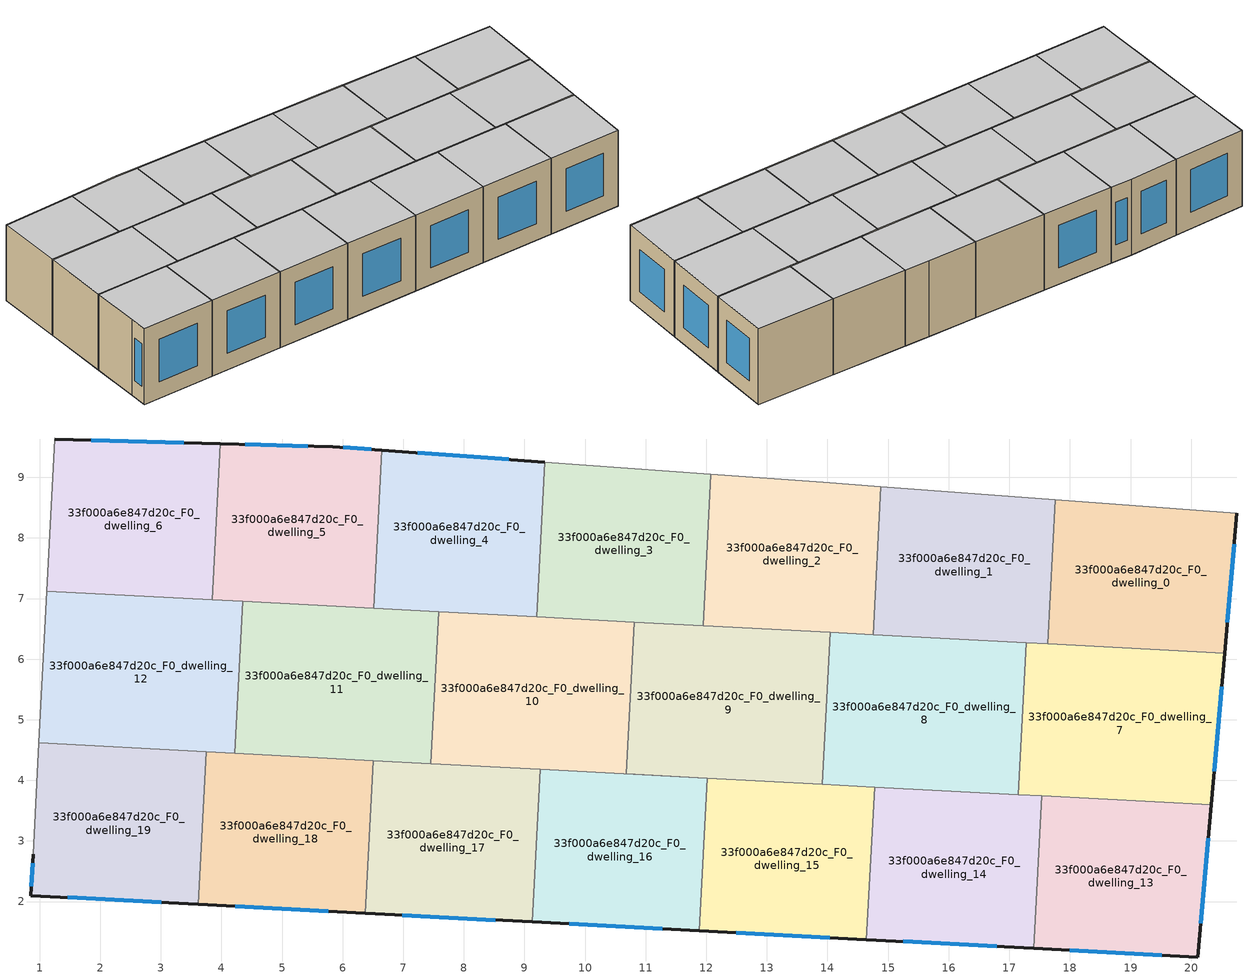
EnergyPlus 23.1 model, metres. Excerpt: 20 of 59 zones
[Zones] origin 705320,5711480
33f000a6e847d20c_F0_dwelling_0
 floor ground (EU_floor_Construction): 20.55,6.1 20.75,8.41 17.76,8.63 17.63,6.25 z0
 wall outside (EU_wall_Construction): 20.75,8.41 20.55,6.1 z0:3
 wall to 33f000a6e847d20c_F0_dwelling_1 (EU_wall_Construction): 17.63,6.25 17.76,8.63 z0:3
 wall adiabatic (EU_wall_Construction): 17.76,8.63 20.75,8.41 z0:3
 wall to 33f000a6e847d20c_F0_dwelling_7 (EU_wall_Construction): 20.55,6.1 17.63,6.25 z0:3
 window (EU_Window_Construction): 20.71,7.9 20.6,6.61 z0.66:2.34
 ceiling to 33f000a6e847d20c_F1_dwelling_0 (EU_floor_Construction): 20.75,8.41 20.55,6.1 17.63,6.25 17.76,8.63 z3
33f000a6e847d20c_F0_dwelling_1
 floor ground (EU_floor_Construction): 17.63,6.25 17.76,8.63 14.88,8.85 14.75,6.41 z0
 wall to 33f000a6e847d20c_F0_dwelling_2 (EU_wall_Construction): 14.75,6.41 14.88,8.85 z0:3
 wall adiabatic (EU_wall_Construction): 14.88,8.85 17.76,8.63 z0:3
 wall to 33f000a6e847d20c_F0_dwelling_8 (EU_wall_Construction): 17.28,6.27 14.75,6.41 z0:3
 wall to 33f000a6e847d20c_F0_dwelling_7 (EU_wall_Construction): 17.63,6.25 17.28,6.27 z0:3
 ceiling to 33f000a6e847d20c_F1_dwelling_1 (EU_floor_Construction): 17.76,8.63 17.63,6.25 14.75,6.41 14.88,8.85 z3
33f000a6e847d20c_F0_dwelling_10
 floor ground (EU_floor_Construction): 12.02,4.04 10.68,4.11 10.81,6.61 7.58,6.78 7.45,4.28 z0
 wall to 33f000a6e847d20c_F0_dwelling_11 (EU_wall_Construction): 7.45,4.28 7.58,6.78 z0:3
 wall to 33f000a6e847d20c_F0_dwelling_9 (EU_wall_Construction): 10.81,6.61 10.68,4.11 12.02,4.04 z0:3
 wall to 33f000a6e847d20c_F0_dwelling_4 (EU_wall_Construction): 7.58,6.78 9.2,6.7 z0:3
 wall to 33f000a6e847d20c_F0_dwelling_16 (EU_wall_Construction): 12.02,4.04 9.26,4.18 z0:3
 wall to 33f000a6e847d20c_F0_dwelling_17 (EU_wall_Construction): 9.26,4.18 7.45,4.28 z0:3
 wall to 33f000a6e847d20c_F0_dwelling_3 (EU_wall_Construction): 9.2,6.7 10.81,6.61 z0:3
 ceiling to 33f000a6e847d20c_F1_dwelling_10 (EU_floor_Construction): 10.81,6.61 10.68,4.11 12.02,4.04 7.45,4.28 7.58,6.78 z3
33f000a6e847d20c_F0_dwelling_11
 floor ground (EU_floor_Construction): 7.45,4.28 7.58,6.78 4.35,6.95 4.22,4.45 z0
 wall to 33f000a6e847d20c_F0_dwelling_12 (EU_wall_Construction): 4.22,4.45 4.35,6.95 z0:3
 wall to 33f000a6e847d20c_F0_dwelling_5 (EU_wall_Construction): 4.35,6.95 6.51,6.84 z0:3
 wall to 33f000a6e847d20c_F0_dwelling_18 (EU_wall_Construction): 6.5,4.33 4.22,4.45 z0:3
 wall to 33f000a6e847d20c_F0_dwelling_4 (EU_wall_Construction): 6.51,6.84 7.58,6.78 z0:3
 wall to 33f000a6e847d20c_F0_dwelling_17 (EU_wall_Construction): 7.45,4.28 6.5,4.33 z0:3
 ceiling to 33f000a6e847d20c_F1_dwelling_11 (EU_floor_Construction): 7.58,6.78 7.45,4.28 4.22,4.45 4.35,6.95 z3
33f000a6e847d20c_F0_dwelling_12
 floor ground (EU_floor_Construction): 4.22,4.45 4.35,6.95 1.12,7.12 0.99,4.62 z0
 wall adiabatic (EU_wall_Construction): 0.99,4.62 1.12,7.12 z0:3
 wall to 33f000a6e847d20c_F0_dwelling_6 (EU_wall_Construction): 1.12,7.12 3.85,6.98 z0:3
 wall to 33f000a6e847d20c_F0_dwelling_19 (EU_wall_Construction): 3.75,4.47 0.99,4.62 z0:3
 wall to 33f000a6e847d20c_F0_dwelling_5 (EU_wall_Construction): 3.85,6.98 4.35,6.95 z0:3
 wall to 33f000a6e847d20c_F0_dwelling_18 (EU_wall_Construction): 4.22,4.45 3.75,4.47 z0:3
 ceiling to 33f000a6e847d20c_F1_dwelling_12 (EU_floor_Construction): 4.35,6.95 4.22,4.45 0.99,4.62 1.12,7.12 z3
33f000a6e847d20c_F0_dwelling_13
 floor ground (EU_floor_Construction): 20.11,1.08 20.33,3.6 17.53,3.75 17.4,1.23 z0
 wall outside (EU_wall_Construction): 20.33,3.6 20.11,1.08 17.4,1.23 z0:3
 wall to 33f000a6e847d20c_F0_dwelling_14 (EU_wall_Construction): 17.4,1.23 17.53,3.75 z0:3
 wall to 33f000a6e847d20c_F0_dwelling_7 (EU_wall_Construction): 17.53,3.75 20.33,3.6 z0:3
 window (EU_Window_Construction): 20.28,3.04 20.16,1.64 / 19.51,1.12 18,1.2 z0.66:2.34
 ceiling to 33f000a6e847d20c_F1_dwelling_13 (EU_floor_Construction): 20.33,3.6 20.11,1.08 17.4,1.23 17.53,3.75 z3
33f000a6e847d20c_F0_dwelling_14
 floor ground (EU_floor_Construction): 17.4,1.23 17.53,3.75 14.78,3.89 14.64,1.37 z0
 wall outside (EU_wall_Construction): 17.4,1.23 14.64,1.37 z0:3
 wall to 33f000a6e847d20c_F0_dwelling_15 (EU_wall_Construction): 14.64,1.37 14.78,3.89 z0:3
 wall to 33f000a6e847d20c_F0_dwelling_8 (EU_wall_Construction): 14.78,3.89 17.15,3.77 z0:3
 wall to 33f000a6e847d20c_F0_dwelling_7 (EU_wall_Construction): 17.15,3.76 17.53,3.74 z0:3
 window (EU_Window_Construction): 16.79,1.26 15.25,1.34 z0.66:2.34
 ceiling to 33f000a6e847d20c_F1_dwelling_14 (EU_floor_Construction): 17.53,3.75 17.4,1.23 14.64,1.37 14.78,3.89 z3
33f000a6e847d20c_F0_dwelling_15
 floor ground (EU_floor_Construction): 14.64,1.37 14.78,3.89 12.02,4.04 11.89,1.52 z0
 wall outside (EU_wall_Construction): 14.64,1.37 11.89,1.52 z0:3
 wall to 33f000a6e847d20c_F0_dwelling_16 (EU_wall_Construction): 11.89,1.52 12.02,4.04 z0:3
 wall to 33f000a6e847d20c_F0_dwelling_9 (EU_wall_Construction): 12.02,4.03 13.91,3.94 z0:3
 wall to 33f000a6e847d20c_F0_dwelling_8 (EU_wall_Construction): 13.91,3.93 14.78,3.89 z0:3
 window (EU_Window_Construction): 14.03,1.41 12.5,1.49 z0.66:2.34
 ceiling to 33f000a6e847d20c_F1_dwelling_15 (EU_floor_Construction): 14.78,3.89 14.64,1.37 11.89,1.52 12.02,4.04 z3
33f000a6e847d20c_F0_dwelling_16
 floor ground (EU_floor_Construction): 11.89,1.52 12.02,4.04 9.26,4.18 9.13,1.66 z0
 wall outside (EU_wall_Construction): 11.89,1.52 9.13,1.66 z0:3
 wall to 33f000a6e847d20c_F0_dwelling_17 (EU_wall_Construction): 9.13,1.66 9.26,4.18 z0:3
 window (EU_Window_Construction): 11.28,1.55 9.74,1.63 z0.66:2.34
 ceiling to 33f000a6e847d20c_F1_dwelling_16 (EU_floor_Construction): 12.02,4.04 11.89,1.52 9.13,1.66 9.26,4.18 z3
33f000a6e847d20c_F0_dwelling_17
 floor ground (EU_floor_Construction): 9.13,1.66 9.26,4.18 6.5,4.33 6.37,1.81 z0
 wall outside (EU_wall_Construction): 9.13,1.66 6.37,1.81 z0:3
 wall to 33f000a6e847d20c_F0_dwelling_18 (EU_wall_Construction): 6.37,1.81 6.5,4.33 z0:3
 window (EU_Window_Construction): 8.52,1.7 6.98,1.78 z0.66:2.34
 ceiling to 33f000a6e847d20c_F1_dwelling_17 (EU_floor_Construction): 9.26,4.18 9.13,1.66 6.37,1.81 6.5,4.33 z3
33f000a6e847d20c_F0_dwelling_18
 floor ground (EU_floor_Construction): 6.37,1.81 6.5,4.33 3.75,4.47 3.61,1.95 z0
 wall outside (EU_wall_Construction): 6.37,1.81 3.61,1.95 z0:3
 wall to 33f000a6e847d20c_F0_dwelling_19 (EU_wall_Construction): 3.61,1.95 3.75,4.47 z0:3
 window (EU_Window_Construction): 5.76,1.84 4.22,1.92 z0.66:2.34
 ceiling to 33f000a6e847d20c_F1_dwelling_18 (EU_floor_Construction): 6.5,4.33 6.37,1.81 3.61,1.95 3.75,4.47 z3
33f000a6e847d20c_F0_dwelling_19
 floor ground (EU_floor_Construction): 3.61,1.95 3.75,4.47 0.99,4.62 0.9,2.78 0.85,2.1 z0
 wall outside (EU_wall_Construction): 3.61,1.95 0.85,2.1 0.9,2.78 z0:3
 wall adiabatic (EU_wall_Construction): 0.9,2.78 0.99,4.62 z0:3
 window (EU_Window_Construction): 3,1.99 1.46,2.07 / 0.86,2.25 0.89,2.63 z0.66:2.34
 ceiling to 33f000a6e847d20c_F1_dwelling_19 (EU_floor_Construction): 3.75,4.47 3.61,1.95 0.85,2.1 0.9,2.78 0.99,4.62 z3
33f000a6e847d20c_F0_dwelling_2
 floor ground (EU_floor_Construction): 14.75,6.41 14.88,8.85 13.93,8.92 12.08,9.05 11.95,6.55 z0
 wall to 33f000a6e847d20c_F0_dwelling_3 (EU_wall_Construction): 11.95,6.55 12.08,9.05 z0:3
 wall adiabatic (EU_wall_Construction): 12.08,9.05 13.93,8.92 14.88,8.85 z0:3
 wall to 33f000a6e847d20c_F0_dwelling_9 (EU_wall_Construction): 14.05,6.44 11.95,6.55 z0:3
 wall to 33f000a6e847d20c_F0_dwelling_8 (EU_wall_Construction): 14.75,6.4 14.05,6.44 z0:3
 ceiling to 33f000a6e847d20c_F1_dwelling_2 (EU_floor_Construction): 14.88,8.85 14.75,6.41 11.95,6.55 12.08,9.05 13.93,8.92 z3
33f000a6e847d20c_F0_dwelling_3
 floor ground (EU_floor_Construction): 11.95,6.55 12.08,9.05 9.34,9.25 9.2,6.7 z0
 wall to 33f000a6e847d20c_F0_dwelling_4 (EU_wall_Construction): 9.2,6.7 9.34,9.25 z0:3
 wall adiabatic (EU_wall_Construction): 9.34,9.25 12.08,9.05 z0:3
 wall to 33f000a6e847d20c_F0_dwelling_9 (EU_wall_Construction): 11.95,6.55 10.81,6.61 z0:3
 ceiling to 33f000a6e847d20c_F1_dwelling_3 (EU_floor_Construction): 12.08,9.05 11.95,6.55 9.2,6.7 9.34,9.25 z3
33f000a6e847d20c_F0_dwelling_4
 floor ground (EU_floor_Construction): 9.2,6.7 9.34,9.25 6.65,9.45 6.51,6.84 z0
 wall outside (EU_wall_Construction): 6.65,9.45 9.34,9.25 z0:3
 wall to 33f000a6e847d20c_F0_dwelling_5 (EU_wall_Construction): 6.51,6.84 6.65,9.45 z0:3
 window (EU_Window_Construction): 7.24,9.4 8.74,9.29 z0.66:2.34
 ceiling to 33f000a6e847d20c_F1_dwelling_4 (EU_floor_Construction): 9.34,9.25 9.2,6.7 6.51,6.84 6.65,9.45 z3
33f000a6e847d20c_F0_dwelling_5
 floor ground (EU_floor_Construction): 6.51,6.84 6.65,9.45 5.83,9.5 3.98,9.56 3.85,6.98 z0
 wall outside (EU_wall_Construction): 3.98,9.56 5.83,9.5 6.65,9.45 z0:3
 wall to 33f000a6e847d20c_F0_dwelling_6 (EU_wall_Construction): 3.85,6.98 3.98,9.56 z0:3
 window (EU_Window_Construction): 4.39,9.54 5.43,9.52 / 6.01,9.49 6.47,9.46 z0.66:2.34
 ceiling to 33f000a6e847d20c_F1_dwelling_5 (EU_floor_Construction): 6.65,9.45 6.51,6.84 3.85,6.98 3.98,9.56 5.83,9.5 z3
33f000a6e847d20c_F0_dwelling_6
 floor ground (EU_floor_Construction): 3.85,6.98 3.98,9.56 1.25,9.63 1.12,7.12 z0
 wall outside (EU_wall_Construction): 1.25,9.63 3.98,9.56 z0:3
 wall adiabatic (EU_wall_Construction): 1.12,7.12 1.25,9.63 z0:3
 window (EU_Window_Construction): 1.85,9.62 3.38,9.57 z0.66:2.34
 ceiling to 33f000a6e847d20c_F1_dwelling_6 (EU_floor_Construction): 3.98,9.56 3.85,6.98 1.12,7.12 1.25,9.63 z3
33f000a6e847d20c_F0_dwelling_7
 floor ground (EU_floor_Construction): 20.33,3.6 20.55,6.1 17.28,6.27 17.15,3.76 z0
 wall outside (EU_wall_Construction): 20.55,6.1 20.33,3.6 z0:3
 wall to 33f000a6e847d20c_F0_dwelling_8 (EU_wall_Construction): 17.15,3.76 17.28,6.27 z0:3
 window (EU_Window_Construction): 20.5,5.55 20.38,4.15 z0.66:2.34
 ceiling to 33f000a6e847d20c_F1_dwelling_7 (EU_floor_Construction): 20.55,6.1 20.33,3.6 17.15,3.76 17.28,6.27 z3
33f000a6e847d20c_F0_dwelling_8
 floor ground (EU_floor_Construction): 17.15,3.76 17.28,6.27 14.05,6.44 13.91,3.93 z0
 wall to 33f000a6e847d20c_F0_dwelling_9 (EU_wall_Construction): 13.91,3.93 14.05,6.44 z0:3
 ceiling to 33f000a6e847d20c_F1_dwelling_8 (EU_floor_Construction): 17.28,6.27 17.15,3.76 13.91,3.93 14.05,6.44 z3
33f000a6e847d20c_F0_dwelling_9
 floor ground (EU_floor_Construction): 13.91,3.93 14.05,6.44 10.81,6.61 10.68,4.11 z0
 ceiling to 33f000a6e847d20c_F1_dwelling_9 (EU_floor_Construction): 14.05,6.44 13.91,3.93 10.68,4.11 10.81,6.61 z3
[Building]
EU S2 Campaign: North Axis=0; Terrain=City; Solar Distribution=FullExterior
[Site:Location]
London: Latitude=51.5; Longitude=-0.5; Time Zone=0; Elevation=25
[SizingPeriod:WeatherFileDays]
AnnualSizingPeriod: Begin Month=1; Begin Day of Month=1; End Month=12; End Day of Month=31; Day of Week for Start Day=Monday; Use Weather File Daylight Saving Period=No; Use Weather File Rain and Snow Indicators=No
[MATERIAL]
EU_InternalMass_Material: Roughness=MediumRough; Thickness=0.1; Conductivity=1; Density=1800; Specific Heat=900; Thermal Absorptance=0.9; Solar Absorptance=0.7; Visible Absorptance=0.7
[MATERIAL:NOMASS] Roughness=MediumRough; Thermal Absorptance=0.9; Solar Absorptance=0.7; Visible Absorptance=0.7
Name | Thermal Resistance
EU_wall_NoMass | 3.05077
EU_floor_NoMass | 3.35585
[WINDOWMATERIAL:SIMPLEGLAZINGSYSTEM]
EU_Window_SimpleGlazing: UFactor=1.88725; Solar Heat Gain Coefficient=0.72; Visible Transmittance=0.72
[CONSTRUCTION]
EU_wall_Construction: EU_wall_NoMass
EU_floor_Construction: EU_floor_NoMass
EU_InternalMass_Construction: EU_InternalMass_Material
EU_Window_Construction: EU_Window_SimpleGlazing
[ZONE] Type=1; Multiplier=1; Ceiling Height=autocalculate; Floor Area=autocalculate; Part of Total Floor Area=Yes
Name | Volume
33f000a6e847d20c_F0_dwelling_0; 33f000a6e847d20c_F0_dwelling_13; 33f000a6e847d20c_F0_dwelling_15 | 20.8792
33f000a6e847d20c_F0_dwelling_1; 33f000a6e847d20c_F0_dwelling_6 | 20.8835
33f000a6e847d20c_F0_dwelling_10 | 24.3604
33f000a6e847d20c_F0_dwelling_11 | 24.3662
33f000a6e847d20c_F0_dwelling_12 | 24.3574
33f000a6e847d20c_F0_dwelling_14 | 20.8718
33f000a6e847d20c_F0_dwelling_16; 33f000a6e847d20c_F0_dwelling_5 | 20.8755
33f000a6e847d20c_F0_dwelling_17; 33f000a6e847d20c_F0_dwelling_18 | 20.8799
33f000a6e847d20c_F0_dwelling_19; 33f000a6e847d20c_F0_dwelling_2 | 20.8762
33f000a6e847d20c_F0_dwelling_3 | 20.8843
33f000a6e847d20c_F0_dwelling_4 | 20.8857
33f000a6e847d20c_F0_dwelling_7 | 24.3647
33f000a6e847d20c_F0_dwelling_8 | 24.3669
33f000a6e847d20c_F0_dwelling_9 | 24.364
[INTERNALMASS] Construction=EU_InternalMass_Construction
Name | Zone or ZoneList | Surface Area
33f000a6e847d20c_F0_dwelling_0_EU_InternalMass | 33f000a6e847d20c_F0_dwelling_0 | 6.95987
33f000a6e847d20c_F0_dwelling_1_EU_InternalMass | 33f000a6e847d20c_F0_dwelling_1 | 6.96085
33f000a6e847d20c_F0_dwelling_2_EU_InternalMass | 33f000a6e847d20c_F0_dwelling_2 | 6.95889
33f000a6e847d20c_F0_dwelling_3_EU_InternalMass | 33f000a6e847d20c_F0_dwelling_3 | 6.96101
33f000a6e847d20c_F0_dwelling_4_EU_InternalMass | 33f000a6e847d20c_F0_dwelling_4 | 6.96185
33f000a6e847d20c_F0_dwelling_5_EU_InternalMass | 33f000a6e847d20c_F0_dwelling_5 | 6.95864
33f000a6e847d20c_F0_dwelling_6_EU_InternalMass | 33f000a6e847d20c_F0_dwelling_6 | 6.96086
33f000a6e847d20c_F0_dwelling_7_EU_InternalMass | 33f000a6e847d20c_F0_dwelling_7 | 8.12151
33f000a6e847d20c_F0_dwelling_8_EU_InternalMass | 33f000a6e847d20c_F0_dwelling_8 | 8.12256
33f000a6e847d20c_F0_dwelling_9_EU_InternalMass | 33f000a6e847d20c_F0_dwelling_9 | 8.12101
33f000a6e847d20c_F0_dwelling_10_EU_InternalMass | 33f000a6e847d20c_F0_dwelling_10 | 8.12174
33f000a6e847d20c_F0_dwelling_11_EU_InternalMass | 33f000a6e847d20c_F0_dwelling_11 | 8.12183
33f000a6e847d20c_F0_dwelling_12_EU_InternalMass | 33f000a6e847d20c_F0_dwelling_12 | 8.11916
33f000a6e847d20c_F0_dwelling_13_EU_InternalMass | 33f000a6e847d20c_F0_dwelling_13 | 6.95938
33f000a6e847d20c_F0_dwelling_14_EU_InternalMass | 33f000a6e847d20c_F0_dwelling_14 | 6.95732
33f000a6e847d20c_F0_dwelling_15_EU_InternalMass | 33f000a6e847d20c_F0_dwelling_15 | 6.95984
33f000a6e847d20c_F0_dwelling_16_EU_InternalMass | 33f000a6e847d20c_F0_dwelling_16 | 6.95851
33f000a6e847d20c_F0_dwelling_17_EU_InternalMass | 33f000a6e847d20c_F0_dwelling_17 | 6.95995
33f000a6e847d20c_F0_dwelling_18_EU_InternalMass | 33f000a6e847d20c_F0_dwelling_18 | 6.95995
33f000a6e847d20c_F0_dwelling_19_EU_InternalMass | 33f000a6e847d20c_F0_dwelling_19 | 6.95896
[OTHEREQUIPMENT] Fuel Type=Electricity; Design Level Calculation Method=Watts/Area; Power per Zone Floor Area=1; Fraction Latent=0; Fraction Radiant=0; Fraction Lost=0; Carbon Dioxide Generation Rate=0; EndUse Subcategory=EU_Step8_InternalGains
Name | Zone or ZoneList or Space or SpaceList | Schedule
EU_Step8_InternalGain_33f000a6e847d20c_F0_dwelling_0_f000 | 33f000a6e847d20c_F0_dwelling_0 | EU_Step8_GainSchedule_33f000a6e847d20c_F0_dwelling_0_f000
EU_Step8_InternalGain_33f000a6e847d20c_F0_dwelling_1_f000 | 33f000a6e847d20c_F0_dwelling_1 | EU_Step8_GainSchedule_33f000a6e847d20c_F0_dwelling_1_f000
EU_Step8_InternalGain_33f000a6e847d20c_F0_dwelling_2_f000 | 33f000a6e847d20c_F0_dwelling_2 | EU_Step8_GainSchedule_33f000a6e847d20c_F0_dwelling_2_f000
EU_Step8_InternalGain_33f000a6e847d20c_F0_dwelling_3_f000 | 33f000a6e847d20c_F0_dwelling_3 | EU_Step8_GainSchedule_33f000a6e847d20c_F0_dwelling_3_f000
EU_Step8_InternalGain_33f000a6e847d20c_F0_dwelling_4_f000 | 33f000a6e847d20c_F0_dwelling_4 | EU_Step8_GainSchedule_33f000a6e847d20c_F0_dwelling_4_f000
EU_Step8_InternalGain_33f000a6e847d20c_F0_dwelling_5_f000 | 33f000a6e847d20c_F0_dwelling_5 | EU_Step8_GainSchedule_33f000a6e847d20c_F0_dwelling_5_f000
EU_Step8_InternalGain_33f000a6e847d20c_F0_dwelling_6_f000 | 33f000a6e847d20c_F0_dwelling_6 | EU_Step8_GainSchedule_33f000a6e847d20c_F0_dwelling_6_f000
EU_Step8_InternalGain_33f000a6e847d20c_F0_dwelling_7_f000 | 33f000a6e847d20c_F0_dwelling_7 | EU_Step8_GainSchedule_33f000a6e847d20c_F0_dwelling_7_f000
EU_Step8_InternalGain_33f000a6e847d20c_F0_dwelling_8_f000 | 33f000a6e847d20c_F0_dwelling_8 | EU_Step8_GainSchedule_33f000a6e847d20c_F0_dwelling_8_f000
EU_Step8_InternalGain_33f000a6e847d20c_F0_dwelling_9_f000 | 33f000a6e847d20c_F0_dwelling_9 | EU_Step8_GainSchedule_33f000a6e847d20c_F0_dwelling_9_f000
EU_Step8_InternalGain_33f000a6e847d20c_F0_dwelling_10_f000 | 33f000a6e847d20c_F0_dwelling_10 | EU_Step8_GainSchedule_33f000a6e847d20c_F0_dwelling_10_f000
EU_Step8_InternalGain_33f000a6e847d20c_F0_dwelling_11_f000 | 33f000a6e847d20c_F0_dwelling_11 | EU_Step8_GainSchedule_33f000a6e847d20c_F0_dwelling_11_f000
EU_Step8_InternalGain_33f000a6e847d20c_F0_dwelling_12_f000 | 33f000a6e847d20c_F0_dwelling_12 | EU_Step8_GainSchedule_33f000a6e847d20c_F0_dwelling_12_f000
EU_Step8_InternalGain_33f000a6e847d20c_F0_dwelling_13_f000 | 33f000a6e847d20c_F0_dwelling_13 | EU_Step8_GainSchedule_33f000a6e847d20c_F0_dwelling_13_f000
EU_Step8_InternalGain_33f000a6e847d20c_F0_dwelling_14_f000 | 33f000a6e847d20c_F0_dwelling_14 | EU_Step8_GainSchedule_33f000a6e847d20c_F0_dwelling_14_f000
EU_Step8_InternalGain_33f000a6e847d20c_F0_dwelling_15_f000 | 33f000a6e847d20c_F0_dwelling_15 | EU_Step8_GainSchedule_33f000a6e847d20c_F0_dwelling_15_f000
EU_Step8_InternalGain_33f000a6e847d20c_F0_dwelling_16_f000 | 33f000a6e847d20c_F0_dwelling_16 | EU_Step8_GainSchedule_33f000a6e847d20c_F0_dwelling_16_f000
EU_Step8_InternalGain_33f000a6e847d20c_F0_dwelling_17_f000 | 33f000a6e847d20c_F0_dwelling_17 | EU_Step8_GainSchedule_33f000a6e847d20c_F0_dwelling_17_f000
EU_Step8_InternalGain_33f000a6e847d20c_F0_dwelling_18_f000 | 33f000a6e847d20c_F0_dwelling_18 | EU_Step8_GainSchedule_33f000a6e847d20c_F0_dwelling_18_f000
EU_Step8_InternalGain_33f000a6e847d20c_F0_dwelling_19_f000 | 33f000a6e847d20c_F0_dwelling_19 | EU_Step8_GainSchedule_33f000a6e847d20c_F0_dwelling_19_f000
[ZONEVENTILATION:DESIGNFLOWRATE] Schedule=EU_AlwaysOn; Design Flow Rate Calculation Method=AirChanges/Hour; Air Changes per Hour=0.496645; Ventilation Type=Natural; Fan Pressure Rise=0; Fan Total Efficiency=1; Constant Term Coefficient=1; Temperature Term Coefficient=0; Velocity Term Coefficient=0; Velocity Squared Term Coefficient=0; Minimum Indoor Temperature=-100; Maximum Indoor Temperature=100; Delta Temperature=-100; Minimum Outdoor Temperature=-100; Maximum Outdoor Temperature=100; Maximum Wind Speed=40
Name | Zone or ZoneList or Space or SpaceList
EU_ConstantAir_33f000a6e847d20c_F0_dwelling_0 | 33f000a6e847d20c_F0_dwelling_0
EU_ConstantAir_33f000a6e847d20c_F0_dwelling_1 | 33f000a6e847d20c_F0_dwelling_1
EU_ConstantAir_33f000a6e847d20c_F0_dwelling_2 | 33f000a6e847d20c_F0_dwelling_2
EU_ConstantAir_33f000a6e847d20c_F0_dwelling_3 | 33f000a6e847d20c_F0_dwelling_3
EU_ConstantAir_33f000a6e847d20c_F0_dwelling_4 | 33f000a6e847d20c_F0_dwelling_4
EU_ConstantAir_33f000a6e847d20c_F0_dwelling_5 | 33f000a6e847d20c_F0_dwelling_5
EU_ConstantAir_33f000a6e847d20c_F0_dwelling_6 | 33f000a6e847d20c_F0_dwelling_6
EU_ConstantAir_33f000a6e847d20c_F0_dwelling_7 | 33f000a6e847d20c_F0_dwelling_7
EU_ConstantAir_33f000a6e847d20c_F0_dwelling_8 | 33f000a6e847d20c_F0_dwelling_8
EU_ConstantAir_33f000a6e847d20c_F0_dwelling_9 | 33f000a6e847d20c_F0_dwelling_9
EU_ConstantAir_33f000a6e847d20c_F0_dwelling_10 | 33f000a6e847d20c_F0_dwelling_10
EU_ConstantAir_33f000a6e847d20c_F0_dwelling_11 | 33f000a6e847d20c_F0_dwelling_11
EU_ConstantAir_33f000a6e847d20c_F0_dwelling_12 | 33f000a6e847d20c_F0_dwelling_12
EU_ConstantAir_33f000a6e847d20c_F0_dwelling_13 | 33f000a6e847d20c_F0_dwelling_13
EU_ConstantAir_33f000a6e847d20c_F0_dwelling_14 | 33f000a6e847d20c_F0_dwelling_14
EU_ConstantAir_33f000a6e847d20c_F0_dwelling_15 | 33f000a6e847d20c_F0_dwelling_15
EU_ConstantAir_33f000a6e847d20c_F0_dwelling_16 | 33f000a6e847d20c_F0_dwelling_16
EU_ConstantAir_33f000a6e847d20c_F0_dwelling_17 | 33f000a6e847d20c_F0_dwelling_17
EU_ConstantAir_33f000a6e847d20c_F0_dwelling_18 | 33f000a6e847d20c_F0_dwelling_18
EU_ConstantAir_33f000a6e847d20c_F0_dwelling_19 | 33f000a6e847d20c_F0_dwelling_19
[HVACTEMPLATE:THERMOSTAT] Constant Heating Setpoint=20; Constant Cooling Setpoint=50
EU_HeatOnly_33f000a6e847d20c_F0_dwelling_0; EU_HeatOnly_33f000a6e847d20c_F0_dwelling_1; EU_HeatOnly_33f000a6e847d20c_F0_dwelling_2; EU_HeatOnly_33f000a6e847d20c_F0_dwelling_3; EU_HeatOnly_33f000a6e847d20c_F0_dwelling_4; EU_HeatOnly_33f000a6e847d20c_F0_dwelling_5; EU_HeatOnly_33f000a6e847d20c_F0_dwelling_6; EU_HeatOnly_33f000a6e847d20c_F0_dwelling_7; EU_HeatOnly_33f000a6e847d20c_F0_dwelling_8; EU_HeatOnly_33f000a6e847d20c_F0_dwelling_9; EU_HeatOnly_33f000a6e847d20c_F0_dwelling_10; EU_HeatOnly_33f000a6e847d20c_F0_dwelling_11; EU_HeatOnly_33f000a6e847d20c_F0_dwelling_12; EU_HeatOnly_33f000a6e847d20c_F0_dwelling_13; EU_HeatOnly_33f000a6e847d20c_F0_dwelling_14; EU_HeatOnly_33f000a6e847d20c_F0_dwelling_15; EU_HeatOnly_33f000a6e847d20c_F0_dwelling_16; EU_HeatOnly_33f000a6e847d20c_F0_dwelling_17; EU_HeatOnly_33f000a6e847d20c_F0_dwelling_18; EU_HeatOnly_33f000a6e847d20c_F0_dwelling_19; EU_HeatOnly_33f000a6e847d20c_F1_dwelling_0; EU_HeatOnly_33f000a6e847d20c_F1_dwelling_1; EU_HeatOnly_33f000a6e847d20c_F1_dwelling_2; EU_HeatOnly_33f000a6e847d20c_F1_dwelling_3; EU_HeatOnly_33f000a6e847d20c_F1_dwelling_4; EU_HeatOnly_33f000a6e847d20c_F1_dwelling_5; EU_HeatOnly_33f000a6e847d20c_F1_dwelling_6; EU_HeatOnly_33f000a6e847d20c_F1_dwelling_7; EU_HeatOnly_33f000a6e847d20c_F1_dwelling_8; EU_HeatOnly_33f000a6e847d20c_F1_dwelling_9; EU_HeatOnly_33f000a6e847d20c_F1_dwelling_10; EU_HeatOnly_33f000a6e847d20c_F1_dwelling_11; EU_HeatOnly_33f000a6e847d20c_F1_dwelling_12; EU_HeatOnly_33f000a6e847d20c_F1_dwelling_13; EU_HeatOnly_33f000a6e847d20c_F1_dwelling_14; EU_HeatOnly_33f000a6e847d20c_F1_dwelling_15; EU_HeatOnly_33f000a6e847d20c_F1_dwelling_16; EU_HeatOnly_33f000a6e847d20c_F1_dwelling_17; EU_HeatOnly_33f000a6e847d20c_F1_dwelling_18; EU_HeatOnly_33f000a6e847d20c_F1_dwelling_19; EU_HeatOnly_33f000a6e847d20c_F2_dwelling_0; EU_HeatOnly_33f000a6e847d20c_F2_dwelling_1; EU_HeatOnly_33f000a6e847d20c_F2_dwelling_2; EU_HeatOnly_33f000a6e847d20c_F2_dwelling_3; EU_HeatOnly_33f000a6e847d20c_F2_dwelling_4; EU_HeatOnly_33f000a6e847d20c_F2_dwelling_5; EU_HeatOnly_33f000a6e847d20c_F2_dwelling_6; EU_HeatOnly_33f000a6e847d20c_F2_dwelling_7; EU_HeatOnly_33f000a6e847d20c_F2_dwelling_8; EU_HeatOnly_33f000a6e847d20c_F2_dwelling_9; EU_HeatOnly_33f000a6e847d20c_F2_dwelling_10; EU_HeatOnly_33f000a6e847d20c_F2_dwelling_11; EU_HeatOnly_33f000a6e847d20c_F2_dwelling_12; EU_HeatOnly_33f000a6e847d20c_F2_dwelling_13; EU_HeatOnly_33f000a6e847d20c_F2_dwelling_14; EU_HeatOnly_33f000a6e847d20c_F2_dwelling_15; EU_HeatOnly_33f000a6e847d20c_F2_dwelling_16; EU_HeatOnly_33f000a6e847d20c_F2_dwelling_17; EU_HeatOnly_33f000a6e847d20c_F2_dwelling_18
[HVACTEMPLATE:ZONE:IDEALLOADSAIRSYSTEM] System Availability Schedule=EU_AlwaysOn; Maximum Heating Supply Air Temperature=50; Minimum Cooling Supply Air Temperature=13; Maximum Heating Supply Air Humidity Ratio=0.0156; Minimum Cooling Supply Air Humidity Ratio=0.0077; Heating Limit=NoLimit; Cooling Limit=NoLimit; Heating Availability Schedule=EU_AlwaysOn; Cooling Availability Schedule=EU_CoolingOff; Dehumidification Control Type=ConstantSensibleHeatRatio; Cooling Sensible Heat Ratio=0.7; Dehumidification Setpoint=60; Humidification Control Type=None; Humidification Setpoint=30; Outdoor Air Method=None; Outdoor Air Flow Rate per Person=0.00944; Outdoor Air Flow Rate per Zone Floor Area=0; Outdoor Air Flow Rate per Zone=0; Demand Controlled Ventilation Type=None; Outdoor Air Economizer Type=NoEconomizer; Heat Recovery Type=None; Sensible Heat Recovery Effectiveness=0.7; Latent Heat Recovery Effectiveness=0.65
Name | Template Thermostat
33f000a6e847d20c_F0_dwelling_0 | EU_HeatOnly_33f000a6e847d20c_F0_dwelling_0
33f000a6e847d20c_F0_dwelling_1 | EU_HeatOnly_33f000a6e847d20c_F0_dwelling_1
33f000a6e847d20c_F0_dwelling_2 | EU_HeatOnly_33f000a6e847d20c_F0_dwelling_2
33f000a6e847d20c_F0_dwelling_3 | EU_HeatOnly_33f000a6e847d20c_F0_dwelling_3
33f000a6e847d20c_F0_dwelling_4 | EU_HeatOnly_33f000a6e847d20c_F0_dwelling_4
33f000a6e847d20c_F0_dwelling_5 | EU_HeatOnly_33f000a6e847d20c_F0_dwelling_5
33f000a6e847d20c_F0_dwelling_6 | EU_HeatOnly_33f000a6e847d20c_F0_dwelling_6
33f000a6e847d20c_F0_dwelling_7 | EU_HeatOnly_33f000a6e847d20c_F0_dwelling_7
33f000a6e847d20c_F0_dwelling_8 | EU_HeatOnly_33f000a6e847d20c_F0_dwelling_8
33f000a6e847d20c_F0_dwelling_9 | EU_HeatOnly_33f000a6e847d20c_F0_dwelling_9
33f000a6e847d20c_F0_dwelling_10 | EU_HeatOnly_33f000a6e847d20c_F0_dwelling_10
33f000a6e847d20c_F0_dwelling_11 | EU_HeatOnly_33f000a6e847d20c_F0_dwelling_11
33f000a6e847d20c_F0_dwelling_12 | EU_HeatOnly_33f000a6e847d20c_F0_dwelling_12
33f000a6e847d20c_F0_dwelling_13 | EU_HeatOnly_33f000a6e847d20c_F0_dwelling_13
33f000a6e847d20c_F0_dwelling_14 | EU_HeatOnly_33f000a6e847d20c_F0_dwelling_14
33f000a6e847d20c_F0_dwelling_15 | EU_HeatOnly_33f000a6e847d20c_F0_dwelling_15
33f000a6e847d20c_F0_dwelling_16 | EU_HeatOnly_33f000a6e847d20c_F0_dwelling_16
33f000a6e847d20c_F0_dwelling_17 | EU_HeatOnly_33f000a6e847d20c_F0_dwelling_17
33f000a6e847d20c_F0_dwelling_18 | EU_HeatOnly_33f000a6e847d20c_F0_dwelling_18
33f000a6e847d20c_F0_dwelling_19 | EU_HeatOnly_33f000a6e847d20c_F0_dwelling_19
[SIZING:ZONE] Zone Cooling Design Supply Air Temperature Input Method=SupplyAirTemperature; Zone Cooling Design Supply Air Temperature=13; Zone Heating Design Supply Air Temperature Input Method=SupplyAirTemperature; Zone Heating Design Supply Air Temperature=50; Zone Cooling Design Supply Air Humidity Ratio=0.008; Zone Heating Design Supply Air Humidity Ratio=0.008; Cooling Design Air Flow Method=DesignDay; Cooling Design Air Flow Rate=0; Cooling Minimum Air Flow per Zone Floor Area=0.000762; Cooling Minimum Air Flow=0; Cooling Minimum Air Flow Fraction=0.2; Heating Design Air Flow Method=DesignDay; Heating Design Air Flow Rate=0; Heating Maximum Air Flow per Zone Floor Area=0.002032; Heating Maximum Air Flow=0.141576; Heating Maximum Air Flow Fraction=0.3; Account for Dedicated Outdoor Air System=No; Dedicated Outdoor Air System Control Strategy=NeutralSupplyAir; Dedicated Outdoor Air Low Setpoint Temperature for Design=autosize; Dedicated Outdoor Air High Setpoint Temperature for Design=autosize; Zone Load Sizing Method=Sensible Load Only No Latent Load; Zone Latent Cooling Design Supply Air Humidity Ratio Input Method=HumidityRatioDifference; Zone Cooling Design Supply Air Humidity Ratio Difference=0.005; Zone Latent Heating Design Supply Air Humidity Ratio Input Method=HumidityRatioDifference; Zone Humidification Design Supply Air Humidity Ratio Difference=0.005
33f000a6e847d20c_F0_dwelling_0; 33f000a6e847d20c_F0_dwelling_1; 33f000a6e847d20c_F0_dwelling_2; 33f000a6e847d20c_F0_dwelling_3; 33f000a6e847d20c_F0_dwelling_4; 33f000a6e847d20c_F0_dwelling_5; 33f000a6e847d20c_F0_dwelling_6; 33f000a6e847d20c_F0_dwelling_7; 33f000a6e847d20c_F0_dwelling_8; 33f000a6e847d20c_F0_dwelling_9; 33f000a6e847d20c_F0_dwelling_10; 33f000a6e847d20c_F0_dwelling_11; 33f000a6e847d20c_F0_dwelling_12; 33f000a6e847d20c_F0_dwelling_13; 33f000a6e847d20c_F0_dwelling_14; 33f000a6e847d20c_F0_dwelling_15; 33f000a6e847d20c_F0_dwelling_16; 33f000a6e847d20c_F0_dwelling_17; 33f000a6e847d20c_F0_dwelling_18; 33f000a6e847d20c_F0_dwelling_19
[SCHEDULE:CONSTANT]
Name | Hourly Value
EU_AlwaysOn | 1
EU_CoolingOff | 0
[SCHEDULE:FILE] Column Number=1; Rows to Skip at Top=0; Number of Hours of Data=8760; Column Separator=Comma; Interpolate to Timestep=No; Minutes per Item=60; Adjust Schedule for Daylight Savings=Yes
Name | File
EU_Step8_GainSchedule_33f000a6e847d20c_F0_dwelling_0_f000 | ../../schedules/33f000a6e847d20c/33f000a6e847d20c_F0_dwelling_0_f000_gain.csv
EU_Step8_GainSchedule_33f000a6e847d20c_F0_dwelling_1_f000 | ../../schedules/33f000a6e847d20c/33f000a6e847d20c_F0_dwelling_1_f000_gain.csv
EU_Step8_GainSchedule_33f000a6e847d20c_F0_dwelling_2_f000 | ../../schedules/33f000a6e847d20c/33f000a6e847d20c_F0_dwelling_2_f000_gain.csv
EU_Step8_GainSchedule_33f000a6e847d20c_F0_dwelling_3_f000 | ../../schedules/33f000a6e847d20c/33f000a6e847d20c_F0_dwelling_3_f000_gain.csv
EU_Step8_GainSchedule_33f000a6e847d20c_F0_dwelling_4_f000 | ../../schedules/33f000a6e847d20c/33f000a6e847d20c_F0_dwelling_4_f000_gain.csv
EU_Step8_GainSchedule_33f000a6e847d20c_F0_dwelling_5_f000 | ../../schedules/33f000a6e847d20c/33f000a6e847d20c_F0_dwelling_5_f000_gain.csv
EU_Step8_GainSchedule_33f000a6e847d20c_F0_dwelling_6_f000 | ../../schedules/33f000a6e847d20c/33f000a6e847d20c_F0_dwelling_6_f000_gain.csv
EU_Step8_GainSchedule_33f000a6e847d20c_F0_dwelling_7_f000 | ../../schedules/33f000a6e847d20c/33f000a6e847d20c_F0_dwelling_7_f000_gain.csv
EU_Step8_GainSchedule_33f000a6e847d20c_F0_dwelling_8_f000 | ../../schedules/33f000a6e847d20c/33f000a6e847d20c_F0_dwelling_8_f000_gain.csv
EU_Step8_GainSchedule_33f000a6e847d20c_F0_dwelling_9_f000 | ../../schedules/33f000a6e847d20c/33f000a6e847d20c_F0_dwelling_9_f000_gain.csv
EU_Step8_GainSchedule_33f000a6e847d20c_F0_dwelling_10_f000 | ../../schedules/33f000a6e847d20c/33f000a6e847d20c_F0_dwelling_10_f000_gain.csv
EU_Step8_GainSchedule_33f000a6e847d20c_F0_dwelling_11_f000 | ../../schedules/33f000a6e847d20c/33f000a6e847d20c_F0_dwelling_11_f000_gain.csv
EU_Step8_GainSchedule_33f000a6e847d20c_F0_dwelling_12_f000 | ../../schedules/33f000a6e847d20c/33f000a6e847d20c_F0_dwelling_12_f000_gain.csv
EU_Step8_GainSchedule_33f000a6e847d20c_F0_dwelling_13_f000 | ../../schedules/33f000a6e847d20c/33f000a6e847d20c_F0_dwelling_13_f000_gain.csv
EU_Step8_GainSchedule_33f000a6e847d20c_F0_dwelling_14_f000 | ../../schedules/33f000a6e847d20c/33f000a6e847d20c_F0_dwelling_14_f000_gain.csv
EU_Step8_GainSchedule_33f000a6e847d20c_F0_dwelling_15_f000 | ../../schedules/33f000a6e847d20c/33f000a6e847d20c_F0_dwelling_15_f000_gain.csv
EU_Step8_GainSchedule_33f000a6e847d20c_F0_dwelling_16_f000 | ../../schedules/33f000a6e847d20c/33f000a6e847d20c_F0_dwelling_16_f000_gain.csv
EU_Step8_GainSchedule_33f000a6e847d20c_F0_dwelling_17_f000 | ../../schedules/33f000a6e847d20c/33f000a6e847d20c_F0_dwelling_17_f000_gain.csv
EU_Step8_GainSchedule_33f000a6e847d20c_F0_dwelling_18_f000 | ../../schedules/33f000a6e847d20c/33f000a6e847d20c_F0_dwelling_18_f000_gain.csv
EU_Step8_GainSchedule_33f000a6e847d20c_F0_dwelling_19_f000 | ../../schedules/33f000a6e847d20c/33f000a6e847d20c_F0_dwelling_19_f000_gain.csv
